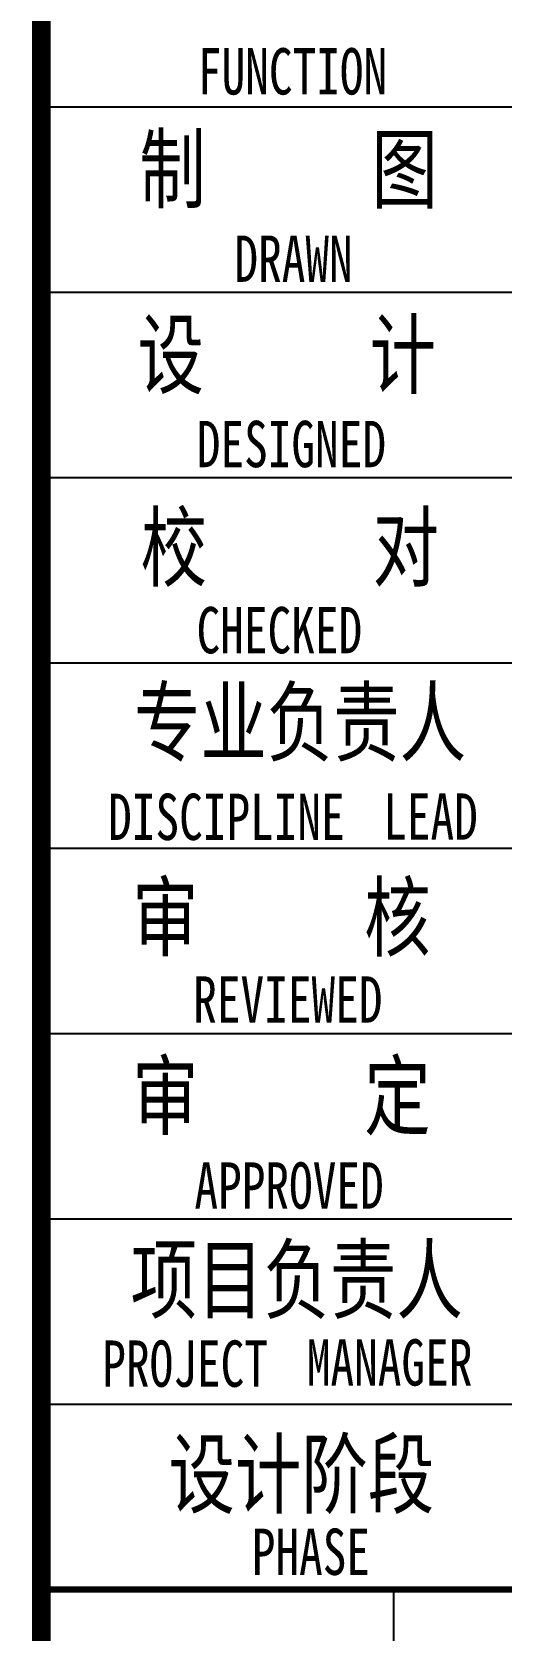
# Model space of a CAD drawing. Extents: x 174641 to 414490, y 73126 to 493158.
# Drawn here: x 270691 to 273219, y 334218 to 342841 of the extents above; entities that cross this region are included whole.
import ezdxf

# ---------------------------------------------------------------- set-up
doc = ezdxf.new("R2010")
doc.units = 0
doc.header["$LTSCALE"] = 1000
doc.header["$MEASUREMENT"] = 0
doc.layers.add('PUB_TITLE', color=7, linetype='Continuous')
doc.styles.add('-宋体', font='', dxfattribs={"width": 0.8})
doc.styles.get('-宋体').set_extended_font_data('SimSun')

msp = doc.modelspace()

# ---------------------------------------------------------------- linework, layer by layer
for p, q in [((270741.1, 323436.5), (270741.1, 380836.5)), ((270741.1, 342436.9), (278741.1, 342436.9)), ((270741.1, 341436.9), (278741.1, 341436.9)), ((270741.1, 340436.9), (278741.1, 340436.9)), ((270741.1, 339436.9), (278741.1, 339436.9)), ((270741.1, 338436.9), (278741.1, 338436.9)), ((270741.1, 337436.9), (278741.1, 337436.9)), ((270741.1, 336436.9), (278741.1, 336436.9)), ((270741.1, 335436.9), (278741.1, 335436.9)), ((272641.1, 327936.9), (272641.1, 334436.9))]:
    msp.add_line(p, q)
at = {"const_width": 34}
msp.add_lwpolyline([(270741.1, 334436.9), (278741.1, 334436.9)], dxfattribs=at)
at = {"layer": 'PUB_TITLE', "const_width": 100}
msp.add_lwpolyline([(270741.1, 380836.5), (278741.1, 380836.5), (278741.1, 323436.9), (270741.1, 323436.9)], close=True, dxfattribs=at)

# ---------------------------------------------------------------- texts
at = {"style": '-宋体', "width": 0.75}
for s, height, p in [('FUNCTION', 250, (271585.4, 342503.6)), ('制     图', 350, (271270.6, 341926.6)), ('DRAWN', 250, (271782.3, 341492.7)), ('设     计', 350, (271260.3, 340925.8)), ('DESIGNED', 250, (271579.4, 340492.8)), ('校     对', 350, (271276.5, 339885.7)), ('CHECKED', 250, (271578, 339488.4)), ('专业负责人', 350, (271240.3, 338942.4)), ('DISCIPLINE', 250, (271101.5, 338481.1)), ('LEAD', 250, (272584.1, 338482.5)), ('审     核', 350, (271231.1, 337889.9)), ('REVIEWED', 250, (271560, 337495.4)), ('审     定', 350, (271231.1, 336926)), ('APPROVED', 250, (271566.6, 336491.9)), ('项目负责人', 350, (271222.9, 335934.9)), ('PROJECT', 250, (271069.9, 335530.9)), ('MANAGER', 250, (272172.4, 335537.4)), ('设计阶段', 350, (271427.1, 334884.9)), ('PHASE', 250, (271875.6, 334515.7))]:
    msp.add_text(s, height=height, dxfattribs=at).set_placement(p)

doc.saveas('drawing.dxf')
